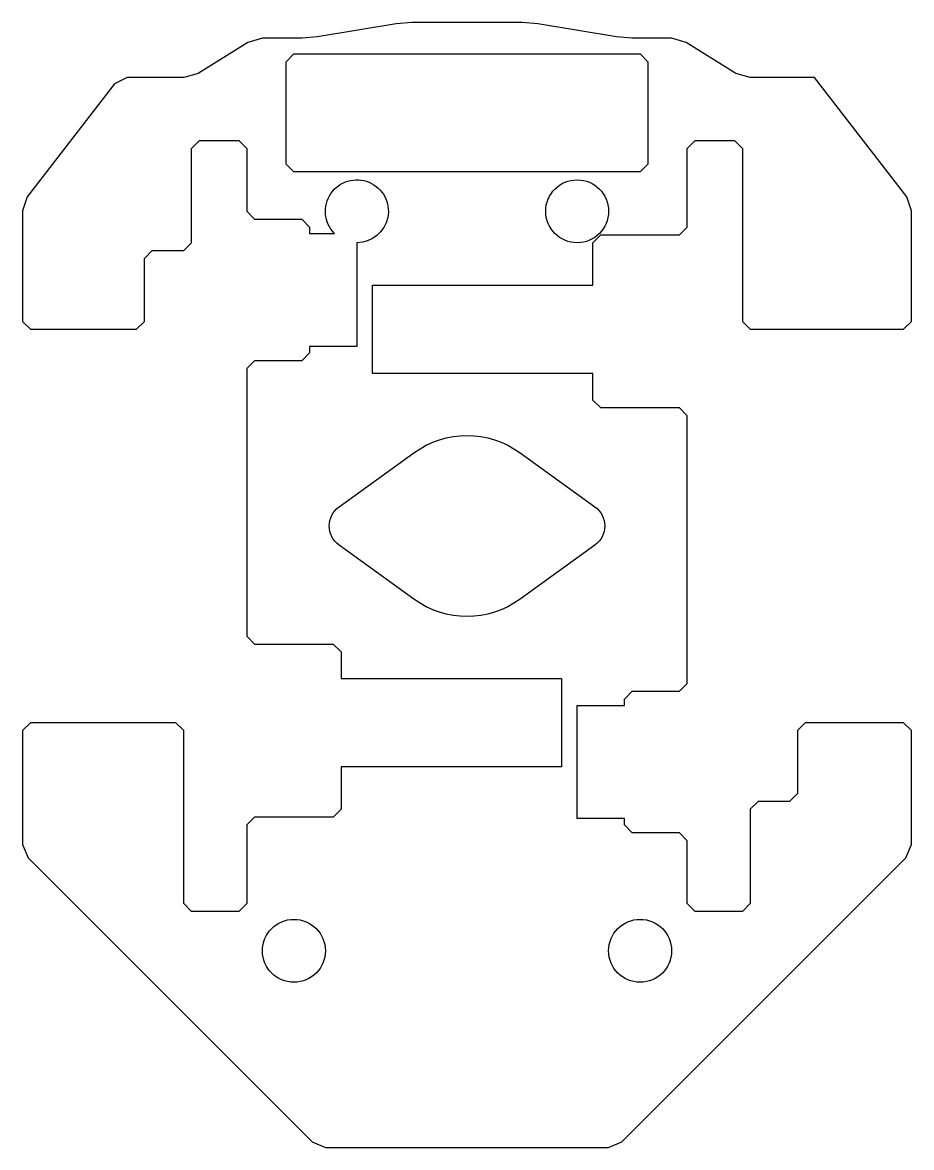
# Model space of a CAD drawing. Header units: millimetres. Extents: x -19.3 to 37.2, y 0 to 71.5.
import ezdxf

# ---------------------------------------------------------------- set-up
doc = ezdxf.new("R2010")
doc.units = ezdxf.units.MM

msp = doc.modelspace()

# ---------------------------------------------------------------- linework, layer by layer
for points in [[(15.993, 28.1), (18.993, 28.1), (18.993, 28.5), (19.493, 29), (22.493, 29), (22.993, 29.5), (22.993, 46.5), (22.493, 47), (17.493, 47), (16.993, 47.5), (16.993, 49.2), (2.993, 49.2), (2.993, 54.8), (16.993, 54.8), (16.993, 57.5), (17.493, 58), (22.493, 58), (22.993, 58.5), (22.993, 63.5), (23.493, 64), (25.993, 64), (26.493, 63.5), (26.493, 52.5), (26.993, 52), (36.743, 52), (37.243, 52.5), (37.243, 59.524), (36.937, 60.42), (31.08, 68), (26.993, 68), (26.069, 68.265), (22.917, 70.235), (21.993, 70.5), (19.493, 70.5), (18.499, 70.582), (13.486, 71.418), (12.493, 71.5), (5.493, 71.5), (4.499, 71.418), (-0.514, 70.582), (-1.507, 70.5), (-4.007, 70.5), (-4.931, 70.235), (-8.083, 68.265), (-9.007, 68), (-12.595, 68), (-13.4, 67.604), (-18.952, 60.42), (-19.257, 59.524), (-19.257, 52.5), (-18.757, 52), (-12.007, 52), (-11.507, 52.5), (-11.507, 56.5), (-11.007, 57), (-9.007, 57), (-8.507, 57.5), (-8.507, 63.5), (-8.007, 64), (-5.507, 64), (-5.007, 63.5), (-5.007, 59.5), (-4.507, 59), (-1.507, 59), (-1.007, 58.5), (-1.007, 58.1), (0.564, 58.1, -4.962465), (1.993, 57.5), (1.993, 50.9), (-1.007, 50.9), (-1.007, 50.5), (-1.507, 50), (-4.507, 50), (-5.007, 49.5), (-5.007, 32.5), (-4.507, 32), (0.493, 32), (0.993, 31.5), (0.993, 29.8), (14.993, 29.8), (14.993, 24.2), (0.993, 24.2), (0.993, 21.5), (0.493, 21), (-4.507, 21), (-5.007, 20.5), (-5.007, 15.5), (-5.507, 15), (-8.507, 15), (-9.007, 15.5), (-9.007, 26.5), (-9.507, 27), (-18.757, 27), (-19.257, 26.5), (-19.257, 19.257), (-18.904, 18.404), (-0.854, 0.354), (0, 0), (17.985, 0), (18.839, 0.354), (36.889, 18.404), (37.243, 19.257), (37.243, 26.5), (36.743, 27), (30.493, 27), (29.993, 26.5), (29.993, 22.5), (29.493, 22), (27.493, 22), (26.993, 21.5), (26.993, 15.5), (26.493, 15), (23.493, 15), (22.993, 15.5), (22.993, 19.5), (22.493, 20), (19.493, 20), (18.993, 20.5), (18.993, 20.9), (15.993, 20.9)], [(0.863, 38.285, -0.510754), (0.863, 40.715), (5.622, 44.158, -0.323842), (12.363, 44.158), (17.122, 40.715, -0.510754), (17.122, 38.285), (12.363, 34.842, -0.323842), (5.622, 34.842)]]:
    msp.add_lwpolyline(points, format="xyb", close=True)
msp.add_lwpolyline([(-2.007, 69.5), (19.993, 69.5), (20.493, 69), (20.493, 62.5), (19.993, 62), (-2.007, 62), (-2.507, 62.5), (-2.507, 69)], close=True)
for centre in [(15.993, 59.5), (-2.007, 12.5), (19.993, 12.5)]:
    msp.add_circle(centre, 2)

doc.saveas('drawing.dxf')
